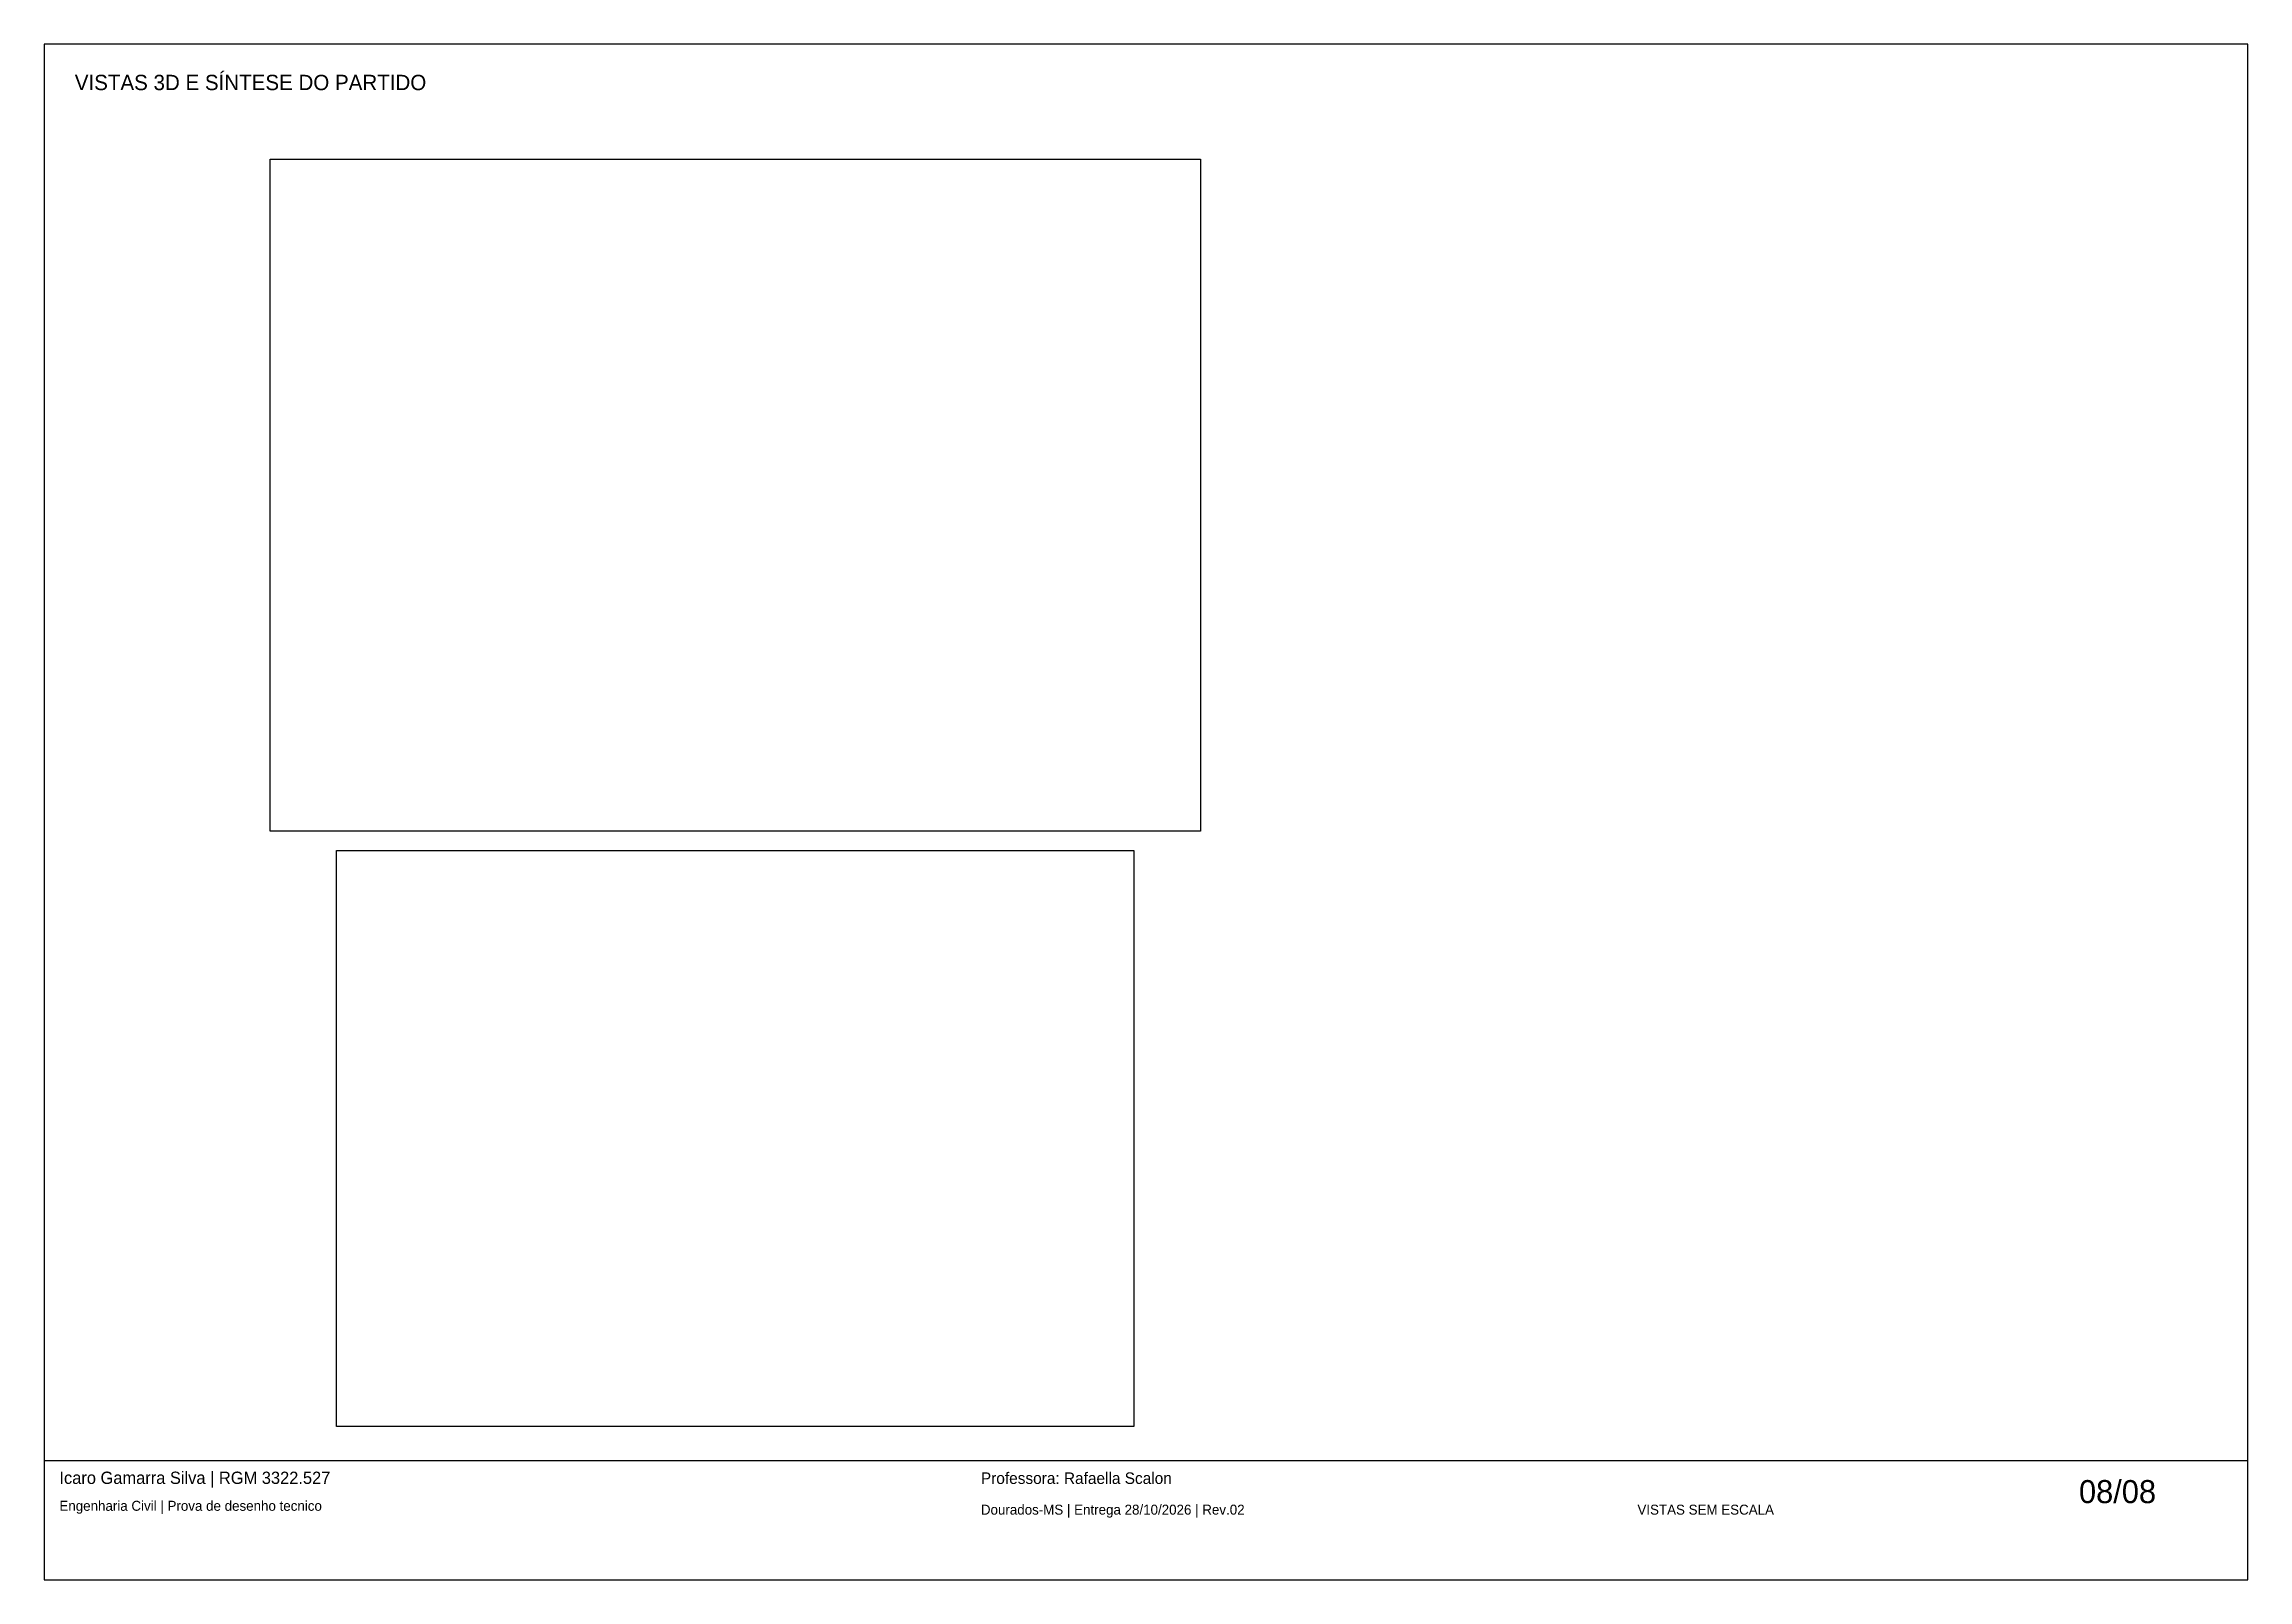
# Paper-space layout '08_VISTAS 3D E SÍN' of a CAD drawing. Header units: metres, sheet in millimetres. Extents: x 10 to 584, y 10 to 410.
import ezdxf

# ---------------------------------------------------------------- set-up
doc = ezdxf.new("R2010")
doc.units = ezdxf.units.M
picture_1 = doc.add_image_def('image1.png', size_in_pixel=(1800, 1300))
picture_2 = doc.add_image_def('image2.png', size_in_pixel=(1800, 1300))

psp = doc.layouts.new('08_VISTAS 3D E SÍN')

# ---------------------------------------------------------------- linework, layer by layer
for points in [[(10, 10), (584, 10), (584, 410), (10, 410)], [(10, 10), (584, 10), (584, 41), (10, 41)]]:
    psp.add_lwpolyline(points, close=True)

# ---------------------------------------------------------------- texts
for s, height, p in [('VISTAS 3D E SÍNTESE DO PARTIDO', 4, (18, 398)), ('Icaro Gamarra Silva | RGM 3322.527', 3.2, (14, 35)), ('Professora: Rafaella Scalon', 3, (254, 35)), ('08/08', 6, (540, 30)), ('Engenharia Civil | Prova de desenho tecnico', 2.6, (14, 28)), ('Dourados-MS | Entrega 28/10/2026 | Rev.02', 2.6, (254, 27)), ('VISTAS SEM ESCALA', 2.6, (425, 27))]:
    psp.add_text(s, height=height).set_placement(p)

# ---------------------------------------------------------------- pictures from other files: only their frames are drawn
image = psp.add_image(picture_1, insert=(68.85, 205), size_in_units=(242.31, 175))
image = psp.add_image(picture_2, insert=(86.15, 50), size_in_units=(207.69, 150))

doc.saveas('drawing.dxf')
